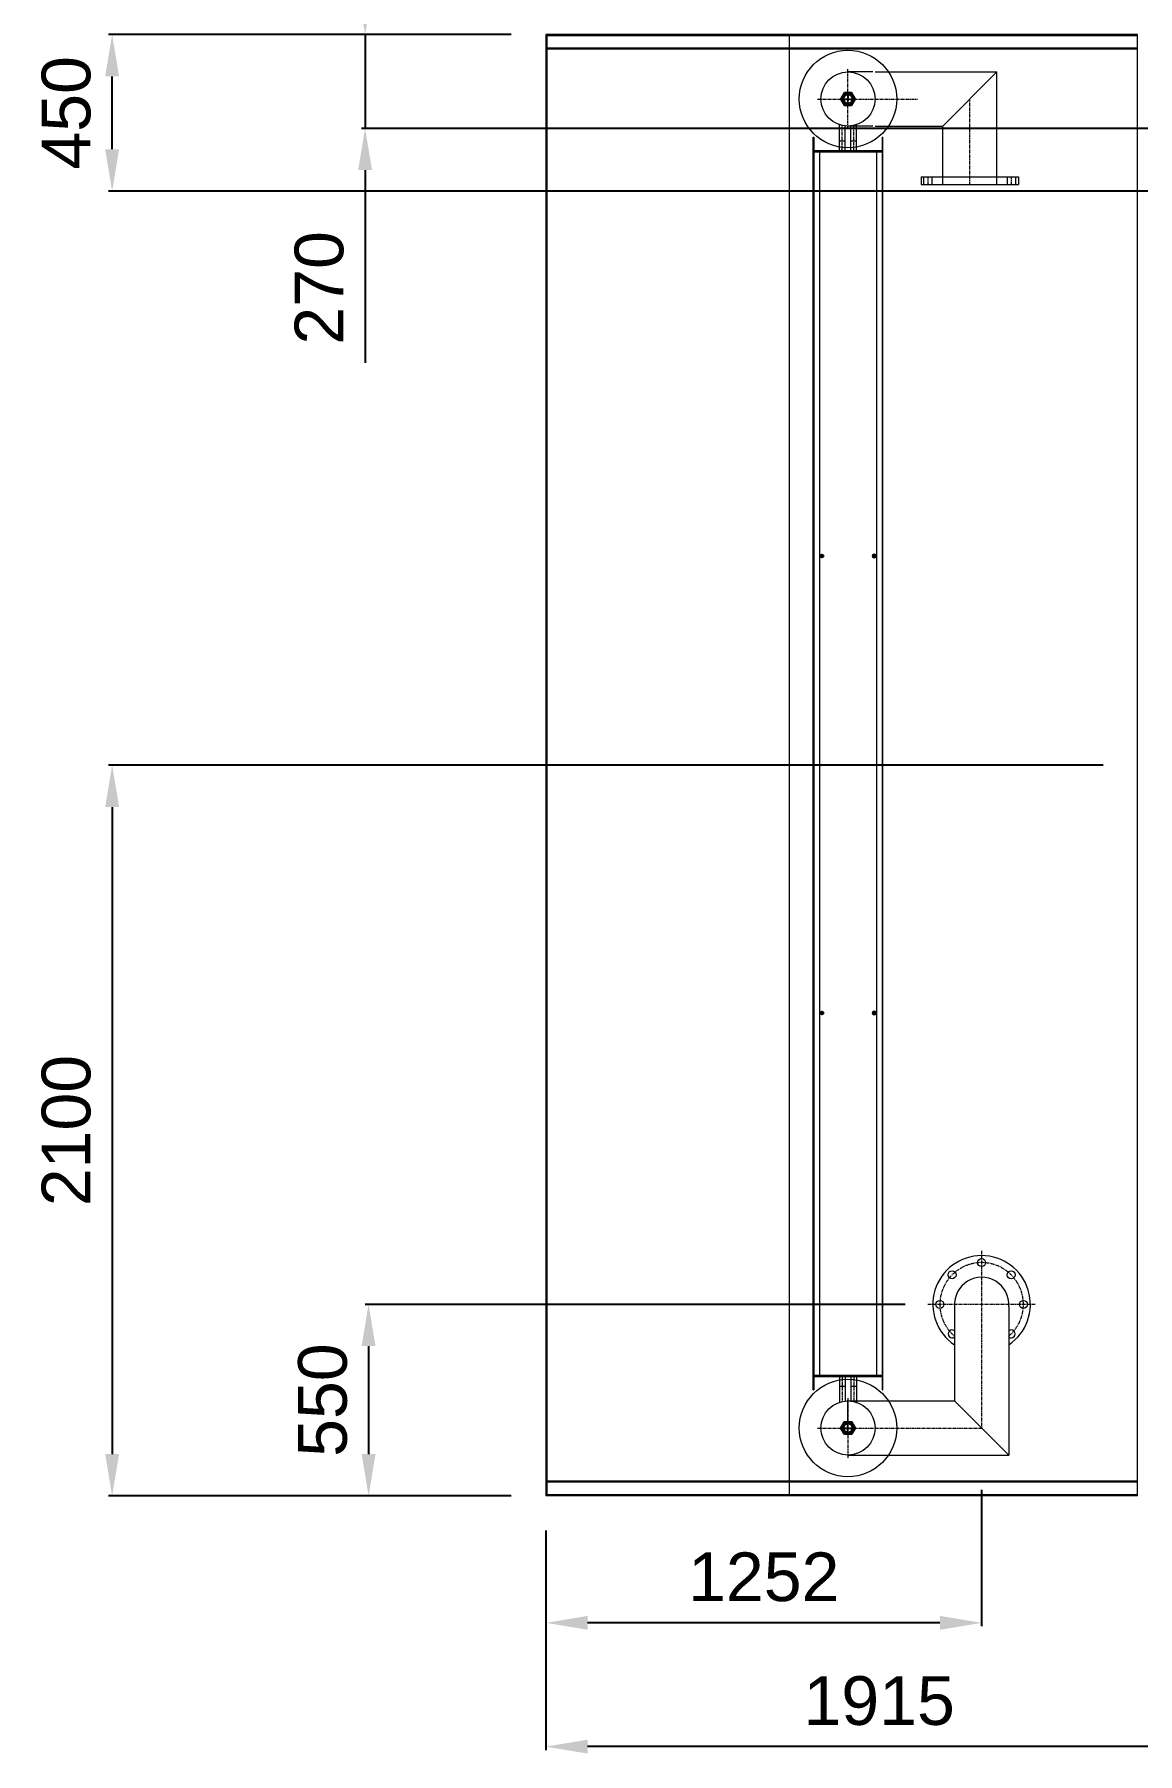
# Model space of a CAD drawing. Header units: millimetres. Extents: x -662849 to 32847, y -140377 to 24217.
# Drawn here: x 9576 to 12746, y 15971 to 20912 of the extents above; entities that cross this region are included whole.
import ezdxf

# ---------------------------------------------------------------- set-up
doc = ezdxf.new("R2010")
doc.units = ezdxf.units.MM
doc.linetypes.add('CENTER', pattern=[2, 1.25, -0.25, 0.25, -0.25])
doc.linetypes.add('HIDDEN', pattern=[0.375, 0.25, -0.125])
doc.styles.get("Standard").update_dxf_attribs({"font": 'arial.ttf'})
doc.dimstyles.new('1.40', dxfattribs={"dimscale": 20, "dimtxt": 1.5, "dimasz": 1, "dimexe": 0.5, "dimexo": 0.5, "dimgap": 0.5, "dimtad": 1, "dimdec": 0, "dimzin": 0, "dimdsep": 46, "dimtxsty": 'Standard', "dimcen": 0, "dimclrd": 2, "dimclre": 2, "dimclrt": 3, "dimadec": 0, "dimazin": 0, "dimtfac": 1, "dimtdec": 0, "dimtmove": 0, "dimatfit": 0, "dimfxl": 1, "dimtolj": 1, "dimtzin": 0, "dimlwd": -1, "dimlwe": -1, "dimarcsym": 0})

# ---------------------------------------------------------------- blocks, each defined once
blk = doc.blocks.new('*D474')
at = {"color": 2, "transparency": 16777216}
for p, q in [((12646.2, 18811.5), (9789.6, 18811.5)), ((9799.6, 18691.5), (9799.6, 16831.5)), ((10945.6, 16711.5), (9789.6, 16711.5))]:
    blk.add_line(p, q, dxfattribs=at)
for points in [[(9779.6, 18691.5), (9819.6, 18691.5), (9799.6, 18811.5)], [(9779.6, 16831.5), (9819.6, 16831.5), (9799.6, 16711.5)]]:
    blk.add_solid(points, dxfattribs=at)
at = {"layer": 'Defpoints', "color": 0, "transparency": 16777216}
for p in [(12746.2, 18811.5), (9799.6, 16711.5), (11045.6, 16711.5)]:
    blk.add_point(p, dxfattribs=at)
at = {"color": 3, "lineweight": 20, "transparency": 16777216, "insert": (9668.1, 17761.5), "char_height": 140, "attachment_point": 5, "rotation": 90}
blk.add_mtext('\\A1;2100', dxfattribs=at)
blk = doc.blocks.new('*D475')
at = {"color": 2, "transparency": 16777216}
for p, q in [((12297.5, 16728.7), (12297.5, 16336.5)), ((11045.6, 16611.5), (11045.6, 16336.5)), ((12177.5, 16346.5), (11165.6, 16346.5))]:
    blk.add_line(p, q, dxfattribs=at)
for points in [[(11165.6, 16366.5), (11165.6, 16326.5), (11045.6, 16346.5)], [(12177.5, 16366.5), (12177.5, 16326.5), (12297.5, 16346.5)]]:
    blk.add_solid(points, dxfattribs=at)
at = {"layer": 'Defpoints', "color": 0, "transparency": 16777216}
for p in [(12297.5, 16828.7), (11045.6, 16711.5), (11045.6, 16346.5)]:
    blk.add_point(p, dxfattribs=at)
at = {"color": 3, "lineweight": 20, "transparency": 16777216, "insert": (11671.5, 16477.9), "char_height": 140, "attachment_point": 5}
blk.add_mtext('\\A1;1252', dxfattribs=at)
blk = doc.blocks.new('*D476')
at = {"color": 2, "transparency": 16777216}
for p, q in [((12077.5, 17261.9), (10526.3, 17261.9)), ((10536.3, 17141.9), (10536.3, 16831.5)), ((10945.6, 16711.5), (10526.3, 16711.5))]:
    blk.add_line(p, q, dxfattribs=at)
for points in [[(10516.3, 17141.9), (10556.3, 17141.9), (10536.3, 17261.9)], [(10516.3, 16831.5), (10556.3, 16831.5), (10536.3, 16711.5)]]:
    blk.add_solid(points, dxfattribs=at)
at = {"layer": 'Defpoints', "color": 0, "transparency": 16777216}
for p in [(12177.5, 17261.9), (10536.3, 16711.5), (11045.6, 16711.5)]:
    blk.add_point(p, dxfattribs=at)
at = {"color": 3, "lineweight": 20, "transparency": 16777216, "insert": (10404.8, 16986.7), "char_height": 140, "attachment_point": 5, "rotation": 90}
blk.add_mtext('\\A1;550', dxfattribs=at)
blk = doc.blocks.new('*D480')
at = {"color": 2, "transparency": 16777216}
for p, q in [((12960.7, 18497), (12960.7, 15980.6)), ((11045.6, 16611.5), (11045.6, 15980.6)), ((12840.7, 15990.6), (11165.6, 15990.6))]:
    blk.add_line(p, q, dxfattribs=at)
for points in [[(11165.6, 16010.6), (11165.6, 15970.6), (11045.6, 15990.6)], [(12840.7, 16010.6), (12840.7, 15970.6), (12960.7, 15990.6)]]:
    blk.add_solid(points, dxfattribs=at)
at = {"layer": 'Defpoints', "color": 0, "transparency": 16777216}
for p in [(12960.7, 18597), (11045.6, 16711.5), (11045.6, 15990.6)]:
    blk.add_point(p, dxfattribs=at)
at = {"color": 3, "lineweight": 20, "transparency": 16777216, "insert": (12003.1, 16122.1), "char_height": 140, "attachment_point": 5}
blk.add_mtext('\\A1;1915', dxfattribs=at)
blk = doc.blocks.new('*D481')
at = {"color": 2, "transparency": 16777216}
for p, q in [((11045.6, 21011.5), (11045.6, 21436.1)), ((12770.8, 21426.1), (11165.6, 21426.1)), ((12890.8, 20768), (12890.8, 21436.1))]:
    blk.add_line(p, q, dxfattribs=at)
for points in [[(11165.6, 21446.1), (11165.6, 21406.1), (11045.6, 21426.1)], [(12770.8, 21446.1), (12770.8, 21406.1), (12890.8, 21426.1)]]:
    blk.add_solid(points, dxfattribs=at)
at = {"layer": 'Defpoints', "color": 0, "transparency": 16777216}
for p in [(11045.6, 21426.1), (11045.6, 20911.5), (12890.8, 20668)]:
    blk.add_point(p, dxfattribs=at)
at = {"color": 3, "lineweight": 20, "transparency": 16777216, "insert": (11968.2, 21557.6), "char_height": 140, "attachment_point": 5}
blk.add_mtext('\\A1;1845', dxfattribs=at)
blk = doc.blocks.new('*D484')
at = {"color": 2, "transparency": 16777216}
for p, q in [((11045.6, 21011.5), (11045.6, 21911.7)), ((12970.8, 21901.7), (11165.6, 21901.7)), ((13090.8, 20562), (13090.8, 21911.7))]:
    blk.add_line(p, q, dxfattribs=at)
for points in [[(11165.6, 21921.7), (11165.6, 21881.7), (11045.6, 21901.7)], [(12970.8, 21921.7), (12970.8, 21881.7), (13090.8, 21901.7)]]:
    blk.add_solid(points, dxfattribs=at)
at = {"layer": 'Defpoints', "color": 0, "transparency": 16777216}
for p in [(11045.6, 21901.7), (11045.6, 20911.5), (13090.8, 20462)]:
    blk.add_point(p, dxfattribs=at)
at = {"color": 3, "lineweight": 20, "transparency": 16777216, "insert": (12068.2, 22033.2), "char_height": 140, "attachment_point": 5}
blk.add_mtext('\\A1;2045', dxfattribs=at)
blk = doc.blocks.new('*D485')
at = {"color": 2, "transparency": 16777216}
for p, q in [((10526.3, 21031.5), (10526.3, 21151.5)), ((10945.6, 20911.5), (10516.3, 20911.5)), ((10526.3, 20911.5), (10526.3, 20642)), ((12790.8, 20642), (10516.3, 20642)), ((10526.3, 20522), (10526.3, 19968))]:
    blk.add_line(p, q, dxfattribs=at)
for points in [[(10506.3, 21031.5), (10546.3, 21031.5), (10526.3, 20911.5)], [(10506.3, 20522), (10546.3, 20522), (10526.3, 20642)]]:
    blk.add_solid(points, dxfattribs=at)
at = {"layer": 'Defpoints', "color": 0, "transparency": 16777216}
for p in [(10526.3, 20911.5), (11045.6, 20911.5), (12890.8, 20642)]:
    blk.add_point(p, dxfattribs=at)
at = {"color": 3, "lineweight": 20, "transparency": 16777216, "insert": (10394.8, 20183.6), "char_height": 140, "attachment_point": 5, "rotation": 90}
blk.add_mtext('\\A1;270', dxfattribs=at)
blk = doc.blocks.new('*D486')
at = {"color": 2, "transparency": 16777216}
for p, q in [((10945.6, 20911.5), (9789.6, 20911.5)), ((9799.6, 20582), (9799.6, 20791.5)), ((12790.8, 20462), (9789.6, 20462))]:
    blk.add_line(p, q, dxfattribs=at)
for points in [[(9779.6, 20791.5), (9819.6, 20791.5), (9799.6, 20911.5)], [(9779.6, 20582), (9819.6, 20582), (9799.6, 20462)]]:
    blk.add_solid(points, dxfattribs=at)
at = {"layer": 'Defpoints', "color": 0, "transparency": 16777216}
for p in [(9799.6, 20911.5), (11045.6, 20911.5), (12890.8, 20462)]:
    blk.add_point(p, dxfattribs=at)
at = {"color": 3, "lineweight": 20, "transparency": 16777216, "insert": (9668.1, 20686.7), "char_height": 140, "attachment_point": 5, "rotation": 90}
blk.add_mtext('\\A1;450', dxfattribs=at)
blk = doc.blocks.new('A$C019E714B')
at = {"color": 1, "linetype": 'CENTER', "ltscale": 0.5}
for p, q in [((0, 20.8), (36, 20.8)), ((18, 0), (18, 41.6))]:
    blk.add_line(p, q, dxfattribs=at)
at = {"ltscale": 0.5}
blk.add_lwpolyline([(0, 10.4), (18, 0), (36, 10.4), (36, 31.2), (18, 41.6), (0, 31.2)], close=True, dxfattribs=at)
for radius in [18, 13]:
    blk.add_circle((18, 20.8), radius, dxfattribs=at)
blk = doc.blocks.new('4')
at = {"lineweight": 20}
for p, q in [((12745.6, 20911.5), (11045.6, 20911.5)), ((11045.6, 20911.5), (11045.6, 16711.5)), ((11048.6, 20911.5), (11048.6, 16711.5)), ((12745.6, 20908.5), (11048.6, 20908.5)), ((11745.6, 16711.5), (11745.6, 20911.5)), ((12745.6, 16711.5), (12745.6, 20911.5)), ((12745.6, 20872.5), (11048.6, 20872.5)), ((12745.6, 20869.5), (11048.6, 20869.5)), ((12375.3, 17256.2), (12375.3, 16828.7)), ((12375.3, 16828.7), (12219.7, 16984.3)), ((12745.6, 16753.5), (11048.6, 16753.5)), ((12745.6, 16711.5), (11045.6, 16711.5)), ((12745.6, 16750.5), (11048.6, 16750.5)), ((12745.6, 16714.5), (11048.6, 16714.5))]:
    blk.add_line(p, q, dxfattribs=at)
at = {"color": 1, "linetype": 'CENTER', "lineweight": 20, "ltscale": 7.5}
for p, q in [((11913.5, 20640.8), (11913.5, 20812.2)), ((11825.6, 20726.5), (12113.5, 20726.5)), ((12263.5, 20480.5), (12263.5, 20726.5)), ((11897, 20578.5), (11897, 20650.4)), ((11930, 20578.5), (11930, 20650.4)), ((12143.5, 20480.5), (12143.5, 20502.5)), ((12383.5, 20480.5), (12383.5, 20502.5)), ((11843.8, 19412.8), (11833.2, 19412.8)), ((11838.5, 19418.1), (11838.5, 19407.5)), ((11983.2, 19412.8), (11993.8, 19412.8)), ((11988.5, 19418.1), (11988.5, 19407.5)), ((11843.8, 18099.1), (11833.2, 18099.1)), ((11838.5, 18104.5), (11838.5, 18093.8)), ((11983.2, 18099.1), (11993.8, 18099.1)), ((11988.5, 18104.5), (11988.5, 18093.8)), ((12297.5, 17416.2), (12297.5, 16906.5)), ((12451.7, 17261.9), (12143.2, 17261.9)), ((11897, 17054.5), (11897, 16982.5)), ((11930, 17054.5), (11930, 16982.5)), ((11913.5, 16992.2), (11913.5, 16820.8)), ((11825.6, 16906.5), (12297.5, 16906.5))]:
    blk.add_line(p, q, dxfattribs=at)
at = {"lineweight": 20, "ltscale": 7.5}
for p, q in [((11917.5, 20804.5), (11913.5, 20804.3)), ((11984.9, 20804.5), (11913.5, 20804.5)), ((11991.3, 20804.3), (12341.3, 20804.3)), ((12341.3, 20804.3), (12185.7, 20648.7)), ((12341.3, 20480.5), (12341.3, 20804.3)), ((11813.5, 20616.5), (11815.5, 20616.5)), ((11813.5, 17016.5), (11813.5, 20616.5)), ((11815.5, 20616.5), (11815.5, 20578.5)), ((11889, 20578.5), (11889, 20652.6)), ((11905, 20578.5), (11905, 20649.1)), ((11917.5, 20648.5), (11913.5, 20648.7)), ((11984.9, 20648.5), (11913.5, 20648.5)), ((11922, 20578.5), (11922, 20649.1)), ((11938, 20578.5), (11938, 20652.6)), ((11991.3, 20648.7), (12185.7, 20648.7)), ((12011.5, 20616.5), (12013.5, 20616.5)), ((12011.5, 20616.5), (12011.5, 20578.5)), ((12013.5, 17016.5), (12013.5, 20616.5)), ((12185.7, 20480.5), (12185.7, 20648.7)), ((11813.5, 20576.5), (12013.5, 20576.5)), ((11813.5, 20574.5), (12013.5, 20574.5)), ((11815.5, 20578.5), (12011.5, 20578.5)), ((11831.5, 20574.5), (11831.5, 17054.5)), ((11889, 20606.5), (11905, 20606.5)), ((11922, 20606.5), (11938, 20606.5)), ((11995.5, 20574.5), (11995.5, 17054.5)), ((12123.5, 20502.5), (12403.5, 20502.5)), ((12123.5, 20502.5), (12123.5, 20480.5)), ((12123.5, 20480.5), (12403.5, 20480.5)), ((12131.5, 20480.5), (12131.5, 20502.5)), ((12155.5, 20480.5), (12155.5, 20502.5)), ((12371.5, 20480.5), (12371.5, 20502.5)), ((12395.5, 20480.5), (12395.5, 20502.5)), ((12403.5, 20502.5), (12403.5, 20480.5)), ((12219.7, 17256.2), (12219.7, 16984.3)), ((11813.5, 17058.5), (12013.5, 17058.5)), ((11813.5, 17056.5), (12013.5, 17056.5)), ((11815.5, 17054.5), (12011.5, 17054.5)), ((11815.5, 17054.5), (11815.5, 17016.5)), ((11889, 17054.5), (11889, 16980.3)), ((11905, 17054.5), (11905, 16983.8)), ((11922, 17054.5), (11922, 16983.8)), ((11938, 17054.5), (11938, 16980.3)), ((12011.5, 17054.5), (12011.5, 17016.5)), ((11813.5, 17016.5), (11815.5, 17016.5)), ((11889, 17026.5), (11905, 17026.5)), ((11922, 17026.5), (11938, 17026.5)), ((12011.5, 17016.5), (12013.5, 17016.5)), ((11913.5, 16906.5), (11913.5, 16986.5)), ((11913.5, 16984.3), (12219.7, 16984.3)), ((11917.5, 16904.5), (11913.5, 16904.3)), ((11920.8, 16904.5), (11917.5, 16904.5)), ((11913.5, 16828.7), (12375.3, 16828.7))]:
    blk.add_line(p, q, dxfattribs=at)
at = {"color": 6, "linetype": 'HIDDEN', "lineweight": 20, "ltscale": 7.5}
for p, q in [((11815.5, 20574.5), (11815.5, 17054.5)), ((12011.5, 20574.5), (12011.5, 17054.5))]:
    blk.add_line(p, q, dxfattribs=at)
at = {"ltscale": 7.5}
for points in [[(11834.6, 19415), (11838.5, 19417.3), (11842.4, 19415), (11842.4, 19410.5), (11838.5, 19408.3), (11834.6, 19410.5)], [(11992.4, 19415), (11988.5, 19417.3), (11984.6, 19415), (11984.6, 19410.5), (11988.5, 19408.3), (11992.4, 19410.5)], [(11834.6, 18101.4), (11838.5, 18103.6), (11842.4, 18101.4), (11842.4, 18096.9), (11838.5, 18094.6), (11834.6, 18096.9)], [(11992.4, 18101.4), (11988.5, 18103.6), (11984.6, 18101.4), (11984.6, 18096.9), (11988.5, 18094.6), (11992.4, 18096.9)]]:
    blk.add_lwpolyline(points, close=True, dxfattribs=at)
at = {"lineweight": 20, "ltscale": 7.5}
for centre, radius in [((11913.5, 20726.5), 140), ((11913.5, 20726.5), 77.8), ((11838.5, 19412.8), 4.61), ((11988.5, 19412.8), 4.61), ((11838.5, 18099.1), 4.61), ((11988.5, 18099.1), 4.61), ((11913.5, 16906.5), 140), ((11913.5, 16906.5), 77.8)]:
    blk.add_circle(centre, radius, dxfattribs=at)
at = {"color": 0, "lineweight": 20, "ltscale": 7.5}
for centre in [(12212.6, 17346.8), (12297.5, 17381.9), (12382.3, 17346.8), (12177.5, 17261.9), (12417.5, 17261.9)]:
    blk.add_circle(centre, 11.5, dxfattribs=at)
for centre, radius, start, end in [((12297.5, 17261.9), 140, 303.755, 236.245), ((12297.5, 17261.9), 78, 355.7947, 184.2053), ((12212.6, 17177), 11.5, 52.1093, 307.8907), ((12382.3, 17177), 11.5, 232.1093, 127.8907)]:
    blk.add_arc(centre, radius, start, end, dxfattribs=at)
at = {"color": 1, "linetype": 'CENTER', "lineweight": 20, "ltscale": 7.5}
blk.add_arc((12297.5, 17261.9), 120, 310.4098, 229.5902, dxfattribs=at)
at = {"lineweight": 20, "ltscale": 7.5, "rotation": 270}
blk.add_blockref('A$C019E714B', (11892.7, 20744.5), dxfattribs=at)
at = {"lineweight": 20, "ltscale": 7.5, "xscale": -1, "rotation": 270}
blk.add_blockref('A$C019E714B', (11892.7, 16888.5), dxfattribs=at)

msp = doc.modelspace()

# ---------------------------------------------------------------- block references
msp.add_blockref('4', (0, 0))

# ---------------------------------------------------------------- dimensions: what is measured, and where the dimension line sits
at = {"lineweight": 20}
for base, p1, p2, picture, middle in [((11045.6, 21901.7), (13090.8, 20462), (11045.6, 20911.5), '*D484', (12068.2, 22033.2)), ((11045.6, 21426.1), (12890.8, 20668), (11045.6, 20911.5), '*D481', (11968.2, 21557.6)), ((11045.6, 15990.6), (12960.7, 18597), (11045.6, 16711.5), '*D480', (12003.1, 16122.1)), ((11045.6, 16346.5), (12297.5, 16828.7), (11045.6, 16711.5), '*D475', (11671.5, 16477.9))]:
    dim = msp.add_linear_dim(base=base, p1=p1, p2=p2, dimstyle='1.40', override={"dimtxt": 7, "dimasz": 6, "dimexo": 5, "dimgap": 3}, dxfattribs=at)
    dim.commit()
    dim.dimension.update_dxf_attribs({"geometry": picture, "text_midpoint": middle})
dim = msp.add_linear_dim(base=(10526.2857, 20911.4658), p1=(12890.7714, 20641.9552), p2=(11045.5737, 20911.4658), angle=90, dimstyle='1.40', override={"dimtxt": 7, "dimasz": 6, "dimexo": 5, "dimgap": 3}, dxfattribs=at)
dim.commit()
dim.dimension.update_dxf_attribs({"geometry": '*D485', "text_midpoint": (10526.2857, 20183.6242), "dimtype": 160})
for base, p1, p2, picture, middle in [((9799.6254, 20911.4658), (12890.7714, 20461.9552), (11045.5737, 20911.4658), '*D486', (9668.1452, 20686.7105)), ((9799.6, 16711.5), (12746.2, 18811.5), (11045.6, 16711.5), '*D474', (9668.1, 17761.5)), ((10536.3, 16711.5), (12177.5, 17261.9), (11045.6, 16711.5), '*D476', (10404.8, 16986.7))]:
    dim = msp.add_linear_dim(base=base, p1=p1, p2=p2, angle=90, dimstyle='1.40', override={"dimtxt": 7, "dimasz": 6, "dimexo": 5, "dimgap": 3}, dxfattribs=at)
    dim.commit()
    dim.dimension.update_dxf_attribs({"geometry": picture, "text_midpoint": middle})

doc.saveas('drawing.dxf')
